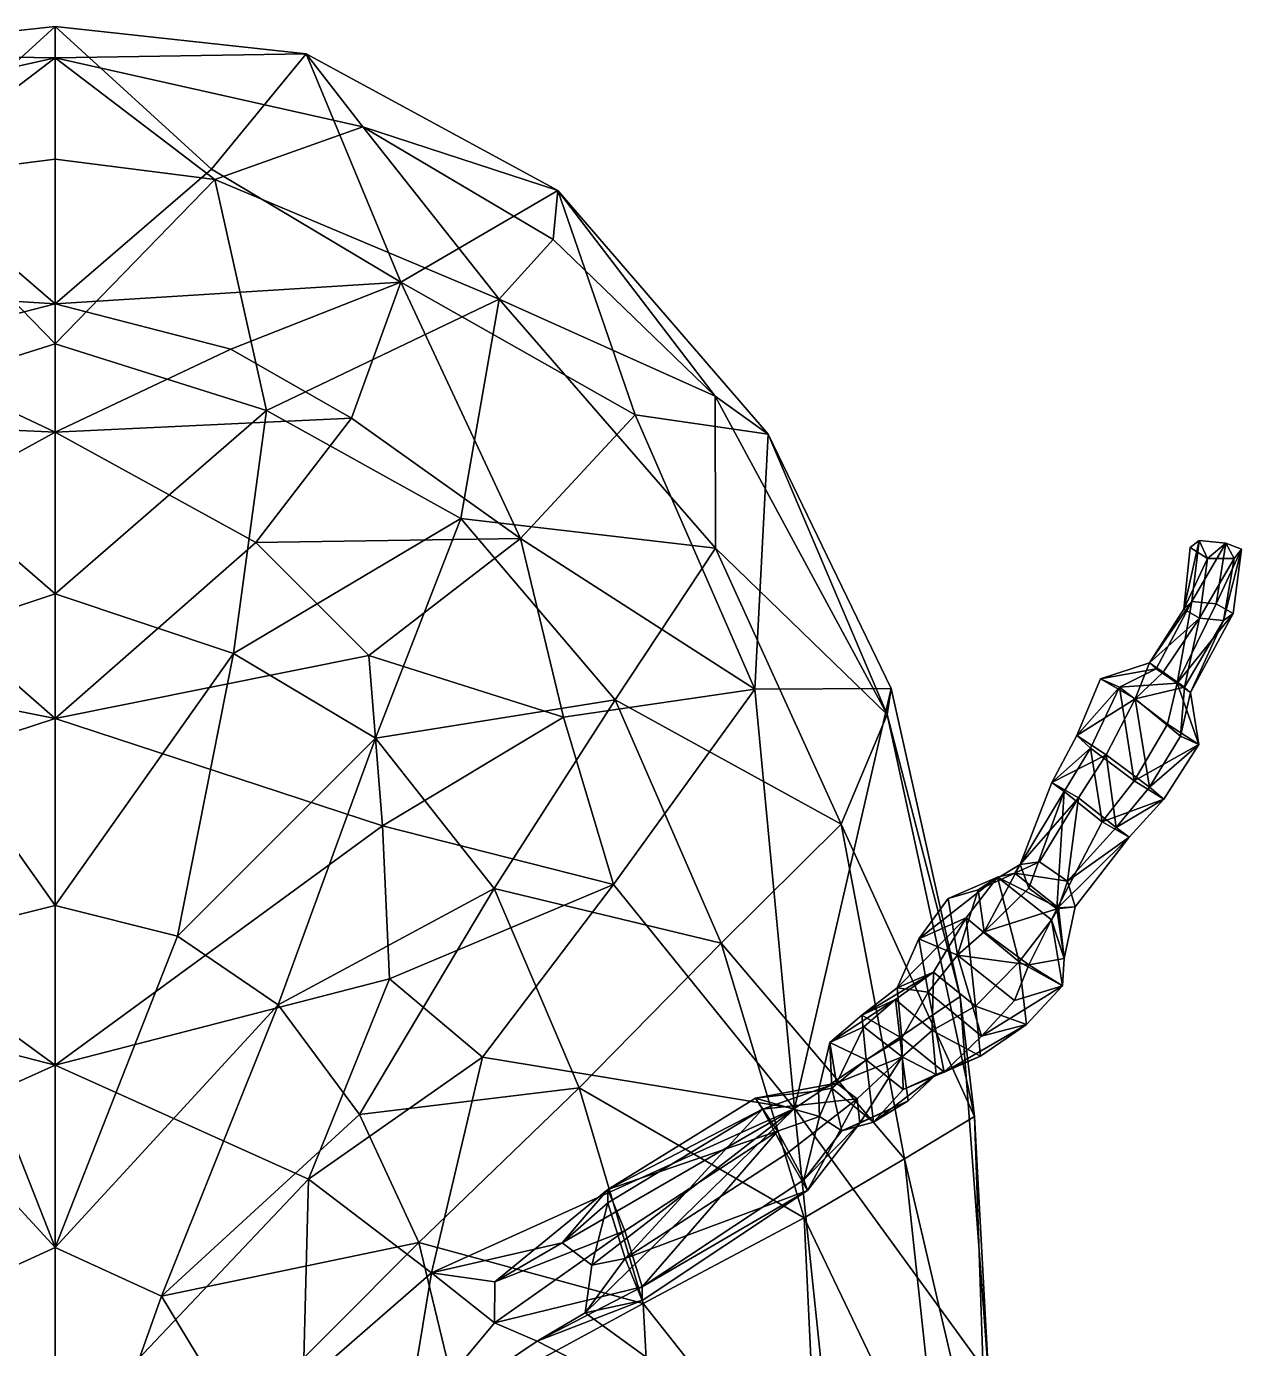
# Model space of a CAD drawing. Extents: x -0.0029 to 0.0029, y -0.00342 to 0.00268.
# Drawn here: x -0.000058 to 0.002407, y -0.000003 to 0.00268 of the extents above; entities that cross this region are included whole.
import ezdxf

# ---------------------------------------------------------------- set-up
doc = ezdxf.new("R2010")
doc.units = 0
doc.layers.add('LADYBUG$LWO', color=1, linetype='CONTINUOUS')

msp = doc.modelspace()

# ---------------------------------------------------------------- linework, layer by layer
at = {"layer": 'LADYBUG$LWO'}
for points in [[(-0.0005094, 0.0026245, 0.0009036), (0, 0.0026801, 0.0008863), (-0.0003177, 0.0023904, 0.0009832)], [(0, 0.0026801, 0.0008863), (-0.0005094, 0.0026245, 0.0009036), (0, 0.0026162, 0.0011837)], [(0, 0.0026801, 0.0008863), (0, 0.0021171, 0.0009057), (-0.0003177, 0.0023904, 0.0009832)], [(0, 0.0021171, 0.0009057), (0, 0.0026801, 0.0008863), (0.0003177, 0.0023904, 0.0009832)], [(0, 0.0026801, 0.0008863), (0.0005094, 0.0026245, 0.0009036), (0.0003177, 0.0023904, 0.0009832)], [(0.0005094, 0.0026245, 0.0009036), (0, 0.0026801, 0.0008863), (0, 0.0026162, 0.0011837)], [(-0.0006245, 0.0024766, 0.0012456), (0, 0.0026162, 0.0011837), (-0.0005094, 0.0026245, 0.0009036)], [(-0.0006245, 0.0024766, 0.0012456), (-0.0003241, 0.0023692, 0.0017057), (0, 0.0026162, 0.0011837)], [(0, 0.002411, 0.0017211), (0, 0.0026162, 0.0011837), (-0.0003241, 0.0023692, 0.0017057)], [(0, 0.0026162, 0.0011837), (0.0006245, 0.0024766, 0.0012456), (0.0005094, 0.0026245, 0.0009036)], [(0.0003241, 0.0023692, 0.0017057), (0.0006245, 0.0024766, 0.0012456), (0, 0.0026162, 0.0011837)], [(0, 0.0026162, 0.0011837), (0, 0.002411, 0.0017211), (0.0003241, 0.0023692, 0.0017057)], [(0.0007017, 0.0021613, 0.0009572), (0.0003177, 0.0023904, 0.0009832), (0.0005094, 0.0026245, 0.0009036)], [(0.0005094, 0.0026245, 0.0009036), (0.0010202, 0.0023471, 0.0009144), (0.0007017, 0.0021613, 0.0009572)], [(0.0010202, 0.0023471, 0.0009144), (0.0005094, 0.0026245, 0.0009036), (0.0006245, 0.0024766, 0.0012456)], [(0.0006245, 0.0024766, 0.0012456), (0.0003241, 0.0023692, 0.0017057), (0.0009014, 0.0021263, 0.0016644)], [(0.0006245, 0.0024766, 0.0012456), (0.001011, 0.0022476, 0.0012274), (0.0010202, 0.0023471, 0.0009144)], [(0.0009014, 0.0021263, 0.0016644), (0.001011, 0.0022476, 0.0012274), (0.0006245, 0.0024766, 0.0012456)], [(-0.0007017, 0.0021613, 0.0009572), (-0.0003177, 0.0023904, 0.0009832), (0, 0.0021171, 0.0009057)], [(0, 0.0020357, 0.0021591), (0, 0.002411, 0.0017211), (-0.0003241, 0.0023692, 0.0017057)], [(0, 0.002411, 0.0017211), (0, 0.0020357, 0.0021591), (0.0003241, 0.0023692, 0.0017057)], [(0.0003177, 0.0023904, 0.0009832), (0.0007017, 0.0021613, 0.0009572), (0, 0.0021171, 0.0009057)], [(-0.0004288, 0.0019008, 0.0021288), (0, 0.0020357, 0.0021591), (-0.0003241, 0.0023692, 0.0017057)], [(0, 0.0020357, 0.0021591), (0.0004288, 0.0019008, 0.0021288), (0.0003241, 0.0023692, 0.0017057)], [(0.0003241, 0.0023692, 0.0017057), (0.0004288, 0.0019008, 0.0021288), (0.0009014, 0.0021263, 0.0016644)], [(0.0011773, 0.001892, 0.000968), (0.0007017, 0.0021613, 0.0009572), (0.0010202, 0.0023471, 0.0009144)], [(0.0010202, 0.0023471, 0.0009144), (0.001011, 0.0022476, 0.0012274), (0.0013392, 0.0019298, 0.0012749)], [(0.0010202, 0.0023471, 0.0009144), (0.0014467, 0.0018528, 0.0009215), (0.0011773, 0.001892, 0.000968)], [(0.0014467, 0.0018528, 0.0009215), (0.0010202, 0.0023471, 0.0009144), (0.0013392, 0.0019298, 0.0012749)], [(0.001011, 0.0022476, 0.0012274), (0.0009014, 0.0021263, 0.0016644), (0.0013392, 0.0019298, 0.0012749)], [(-0.0007017, 0.0021613, 0.0009572), (0, 0.0021171, 0.0009057), (-0.000357, 0.0020252, 0.0008977)], [(0, 0.0021171, 0.0009057), (0.0007017, 0.0021613, 0.0009572), (0.000357, 0.0020252, 0.0008977)], [(0.0006018, 0.0018851, 0.0008889), (0.000357, 0.0020252, 0.0008977), (0.0007017, 0.0021613, 0.0009572)], [(0.0007017, 0.0021613, 0.0009572), (0.0009447, 0.0016409, 0.0008817), (0.0006018, 0.0018851, 0.0008889)], [(0.0009447, 0.0016409, 0.0008817), (0.0007017, 0.0021613, 0.0009572), (0.0011773, 0.001892, 0.000968)], [(0.0004288, 0.0019008, 0.0021288), (0.0008236, 0.0016813, 0.0021131), (0.0009014, 0.0021263, 0.0016644)], [(0.0009014, 0.0021263, 0.0016644), (0.0008236, 0.0016813, 0.0021131), (0.0013398, 0.0016215, 0.0016966)], [(0.0009014, 0.0021263, 0.0016644), (0.0013398, 0.0016215, 0.0016966), (0.0013392, 0.0019298, 0.0012749)], [(-0.000357, 0.0020252, 0.0008977), (0, 0.0021171, 0.0009057), (0, 0.0018564, 0.0008261)], [(0, 0.0021171, 0.0009057), (0.000357, 0.0020252, 0.0008977), (0, 0.0018564, 0.0008261)], [(-0.0006018, 0.0018851, 0.0008889), (-0.000357, 0.0020252, 0.0008977), (0, 0.0018564, 0.0008261)], [(0, 0.0015287, 0.00242), (0, 0.0020357, 0.0021591), (-0.0004288, 0.0019008, 0.0021288)], [(0, 0.0020357, 0.0021591), (0, 0.0015287, 0.00242), (0.0004288, 0.0019008, 0.0021288)], [(0.000357, 0.0020252, 0.0008977), (0.0006018, 0.0018851, 0.0008889), (0, 0.0018564, 0.0008261)], [(0.0014467, 0.0018528, 0.0009215), (0.0013392, 0.0019298, 0.0012749), (0.0016881, 0.0012837, 0.0012803)], [(0.0013392, 0.0019298, 0.0012749), (0.0013398, 0.0016215, 0.0016966), (0.0016881, 0.0012837, 0.0012803)], [(0, 0.0018564, 0.0008261), (-0.0004072, 0.0016325, 0.0008099), (-0.0006018, 0.0018851, 0.0008889)], [(-0.0003623, 0.0014074, 0.0023997), (0, 0.0015287, 0.00242), (-0.0004288, 0.0019008, 0.0021288)], [(0, 0.0015287, 0.00242), (0.0003623, 0.0014074, 0.0023997), (0.0004288, 0.0019008, 0.0021288)], [(0.0004072, 0.0016325, 0.0008099), (0, 0.0018564, 0.0008261), (0.0006018, 0.0018851, 0.0008889)], [(0.0004288, 0.0019008, 0.0021288), (0.0003623, 0.0014074, 0.0023997), (0.0008236, 0.0016813, 0.0021131)], [(0.0004072, 0.0016325, 0.0008099), (0.0006018, 0.0018851, 0.0008889), (0.0009447, 0.0016409, 0.0008817)], [(0.0009447, 0.0016409, 0.0008817), (0.0011773, 0.001892, 0.000968), (0.00142, 0.0013354, 0.0009324)], [(0.00142, 0.0013354, 0.0009324), (0.0011773, 0.001892, 0.000968), (0.0014467, 0.0018528, 0.0009215)], [(0, 0.0018564, 0.0008261), (0, 0.0012755, 0.0007422), (-0.0004072, 0.0016325, 0.0008099)], [(0, 0.0012755, 0.0007422), (0, 0.0018564, 0.0008261), (0.0004072, 0.0016325, 0.0008099)], [(0.0014467, 0.0018528, 0.0009215), (0.0016967, 0.0013367, 0.0008997), (0.00142, 0.0013354, 0.0009324)], [(0.0016967, 0.0013367, 0.0008997), (0.0014467, 0.0018528, 0.0009215), (0.0016881, 0.0012837, 0.0012803)], [(0.0003623, 0.0014074, 0.0023997), (0.0006502, 0.0012357, 0.0023851), (0.0008236, 0.0016813, 0.0021131)], [(0.0008236, 0.0016813, 0.0021131), (0.0006502, 0.0012357, 0.0023851), (0.0011367, 0.0013135, 0.0020855)], [(0.0008236, 0.0016813, 0.0021131), (0.0011367, 0.0013135, 0.0020855), (0.0013398, 0.0016215, 0.0016966)], [(0.0006369, 0.0014032, 0.0007977), (0.0004072, 0.0016325, 0.0008099), (0.0009447, 0.0016409, 0.0008817)], [(0.0006369, 0.0014032, 0.0007977), (0.0009447, 0.0016409, 0.0008817), (0.0010313, 0.001278, 0.000831)], [(0.00142, 0.0013354, 0.0009324), (0.0010313, 0.001278, 0.000831), (0.0009447, 0.0016409, 0.0008817)], [(-0.0006369, 0.0014032, 0.0007977), (-0.0004072, 0.0016325, 0.0008099), (0, 0.0012755, 0.0007422)], [(0.0004072, 0.0016325, 0.0008099), (0.0006369, 0.0014032, 0.0007977), (0, 0.0012755, 0.0007422)], [(0.0013398, 0.0016215, 0.0016966), (0.0011367, 0.0013135, 0.0020855), (0.0015949, 0.0010614, 0.0016717)], [(0.0013398, 0.0016215, 0.0016966), (0.0015949, 0.0010614, 0.0016717), (0.0016881, 0.0012837, 0.0012803)], [(0.0023216, 0.0016367, 0.0001078), (0.0023064, 0.0015127, 0.000065), (0.0022901, 0.0014976, 0.0001132)], [(0.0022901, 0.0014976, 0.0001132), (0.0023032, 0.0016229, 0.0001625), (0.0023216, 0.0016367, 0.0001078)], [(0.002338, 0.0016001, 0.000205), (0.0023032, 0.0016229, 0.0001625), (0.0022901, 0.0014976, 0.0001132)], [(0.0023216, 0.0016367, 0.0001078), (0.0023032, 0.0016229, 0.0001625), (0.002338, 0.0016001, 0.000205)], [(0.0023064, 0.0015127, 0.000065), (0.0023216, 0.0016367, 0.0001078), (0.0023757, 0.0016311, 0.0000953)], [(0.0023757, 0.0016311, 0.0000953), (0.0023557, 0.0015084, 0.0000522), (0.0023064, 0.0015127, 0.000065)], [(0.0023757, 0.0016311, 0.0000953), (0.0023216, 0.0016367, 0.0001078), (0.002338, 0.0016001, 0.000205)], [(0.0023757, 0.0016311, 0.0000953), (0.002338, 0.0016001, 0.000205), (0.0023922, 0.0016, 0.0001901)], [(0.0023557, 0.0015084, 0.0000522), (0.0023757, 0.0016311, 0.0000953), (0.0024073, 0.0016191, 0.0001407)], [(0.0024073, 0.0016191, 0.0001407), (0.0023902, 0.0014888, 0.0000923), (0.0023557, 0.0015084, 0.0000522)], [(0.0024073, 0.0016191, 0.0001407), (0.0023922, 0.0016, 0.0001901), (0.002371, 0.0014741, 0.0001417)], [(0.0023902, 0.0014888, 0.0000923), (0.0024073, 0.0016191, 0.0001407), (0.002371, 0.0014741, 0.0001417)], [(0.0024073, 0.0016191, 0.0001407), (0.0023757, 0.0016311, 0.0000953), (0.0023922, 0.0016, 0.0001901)], [(0.0023219, 0.0014791, 0.0001509), (0.002338, 0.0016001, 0.000205), (0.0022901, 0.0014976, 0.0001132)], [(0.0023922, 0.0016, 0.0001901), (0.002338, 0.0016001, 0.000205), (0.0023219, 0.0014791, 0.0001509)], [(0.002371, 0.0014741, 0.0001417), (0.0023922, 0.0016, 0.0001901), (0.0023219, 0.0014791, 0.0001509)], [(0, 0.000896, 0.0025887), (0, 0.0015287, 0.00242), (-0.0003623, 0.0014074, 0.0023997)], [(0, 0.0015287, 0.00242), (0, 0.000896, 0.0025887), (0.0003623, 0.0014074, 0.0023997)], [(0.0023064, 0.0015127, 0.000065), (0.0022339, 0.0013761, 0.0000461), (0.0022203, 0.0013888, 0.0000978)], [(0.0022203, 0.0013888, 0.0000978), (0.0022901, 0.0014976, 0.0001132), (0.0023064, 0.0015127, 0.000065)], [(0.0022339, 0.0013761, 0.0000461), (0.0023064, 0.0015127, 0.000065), (0.0022765, 0.0013471, 0.0000387)], [(0.0023064, 0.0015127, 0.000065), (0.0023557, 0.0015084, 0.0000522), (0.0022765, 0.0013471, 0.0000387)], [(0.0022765, 0.0013471, 0.0000387), (0.0023557, 0.0015084, 0.0000522), (0.0023902, 0.0014888, 0.0000923)], [(0.0023219, 0.0014791, 0.0001509), (0.0022901, 0.0014976, 0.0001132), (0.0022203, 0.0013888, 0.0000978)], [(0.0022483, 0.0013698, 0.0001414), (0.0023219, 0.0014791, 0.0001509), (0.0022203, 0.0013888, 0.0000978)], [(0.0023219, 0.0014791, 0.0001509), (0.0022483, 0.0013698, 0.0001414), (0.0022917, 0.0013389, 0.0001312)], [(0.0023902, 0.0014888, 0.0000923), (0.0023038, 0.0013285, 0.0000789), (0.0022765, 0.0013471, 0.0000387)], [(0.0022917, 0.0013389, 0.0001312), (0.002371, 0.0014741, 0.0001417), (0.0023219, 0.0014791, 0.0001509)], [(0.0023038, 0.0013285, 0.0000789), (0.0023902, 0.0014888, 0.0000923), (0.002371, 0.0014741, 0.0001417)], [(0.002371, 0.0014741, 0.0001417), (0.0022917, 0.0013389, 0.0001312), (0.0023038, 0.0013285, 0.0000789)], [(-0.0006647, 0.0010576, 0.000758), (-0.0006369, 0.0014032, 0.0007977), (0, 0.0012755, 0.0007422)], [(-0.0002488, 0.0008338, 0.0025715), (0, 0.000896, 0.0025887), (-0.0003623, 0.0014074, 0.0023997)], [(0, 0.000896, 0.0025887), (0.0002488, 0.0008338, 0.0025715), (0.0003623, 0.0014074, 0.0023997)], [(0.0006369, 0.0014032, 0.0007977), (0.0006647, 0.0010576, 0.000758), (0, 0.0012755, 0.0007422)], [(0.0003623, 0.0014074, 0.0023997), (0.0002488, 0.0008338, 0.0025715), (0.0006502, 0.0012357, 0.0023851)], [(0.0006647, 0.0010576, 0.000758), (0.0006369, 0.0014032, 0.0007977), (0.0010313, 0.001278, 0.000831)], [(0.0022203, 0.0013888, 0.0000978), (0.0021208, 0.0013559, 0.0001155), (0.0021913, 0.0013155, 0.0002083)], [(0.0021208, 0.0013559, 0.0001155), (0.0022203, 0.0013888, 0.0000978), (0.0022339, 0.0013761, 0.0000461)], [(0.0022339, 0.0013761, 0.0000461), (0.0021594, 0.0013388), (0.0021208, 0.0013559, 0.0001155)], [(0.0021594, 0.0013388), (0.0022339, 0.0013761, 0.0000461), (0.0022765, 0.0013471, 0.0000387)], [(0.0021913, 0.0013155, 0.0002083), (0.0022483, 0.0013698, 0.0001414), (0.0022203, 0.0013888, 0.0000978)], [(0.0022917, 0.0013389, 0.0001312), (0.0022483, 0.0013698, 0.0001414), (0.0021913, 0.0013155, 0.0002083)], [(0.0021913, 0.0013155, 0.0002083), (0.0021208, 0.0013559, 0.0001155), (0.0020734, 0.0012409, 0.0001058)], [(0.0020734, 0.0012409, 0.0001058), (0.0021208, 0.0013559, 0.0001155), (0.0021594, 0.0013388)], [(0.0022765, 0.0013471, 0.0000387), (0.0022568, 0.001264), (0.0021594, 0.0013388)], [(0.0022568, 0.001264), (0.0022765, 0.0013471, 0.0000387), (0.0023209, 0.001223, 0.0000759)], [(0.0022765, 0.0013471, 0.0000387), (0.0023038, 0.0013285, 0.0000789), (0.0023209, 0.001223, 0.0000759)], [(0.0011333, 0.0009386, 0.0008161), (0.0010313, 0.001278, 0.000831), (0.00142, 0.0013354, 0.0009324)], [(0.0011333, 0.0009386, 0.0008161), (0.00142, 0.0013354, 0.0009324), (0.0015005, 0.0004842, 0.00091)], [(0.0015005, 0.0004842, 0.00091), (0.00142, 0.0013354, 0.0009324), (0.0016967, 0.0013367, 0.0008997)], [(0.0016967, 0.0013367, 0.0008997), (0.0018363, 0.0007111, 0.000952), (0.0015005, 0.0004842, 0.00091)], [(0.0018363, 0.0007111, 0.000952), (0.0016967, 0.0013367, 0.0008997), (0.0016881, 0.0012837, 0.0012803)], [(0.0021594, 0.0013388), (0.0021007, 0.0012154), (0.0020734, 0.0012409, 0.0001058)], [(0.0021329, 0.0012016, 0.0001962), (0.0021913, 0.0013155, 0.0002083), (0.0020734, 0.0012409, 0.0001058)], [(0.0021007, 0.0012154), (0.0021594, 0.0013388), (0.0021895, 0.001149)], [(0.0021913, 0.0013155, 0.0002083), (0.0021329, 0.0012016, 0.0001962), (0.0022203, 0.0011359, 0.0001779)], [(0.0021594, 0.0013388), (0.0022568, 0.001264), (0.0021895, 0.001149)], [(0.0022836, 0.0012396, 0.0001957), (0.0022917, 0.0013389, 0.0001312), (0.0021913, 0.0013155, 0.0002083)], [(0.0022203, 0.0011359, 0.0001779), (0.0022836, 0.0012396, 0.0001957), (0.0021913, 0.0013155, 0.0002083)], [(0.0023038, 0.0013285, 0.0000789), (0.0022917, 0.0013389, 0.0001312), (0.0022836, 0.0012396, 0.0001957)], [(0.0023209, 0.001223, 0.0000759), (0.0023038, 0.0013285, 0.0000789), (0.0022836, 0.0012396, 0.0001957)], [(0.0006502, 0.0012357, 0.0023851), (0.0008907, 0.0009302, 0.0023613), (0.0011367, 0.0013135, 0.0020855)], [(0.0011367, 0.0013135, 0.0020855), (0.0008907, 0.0009302, 0.0023613), (0.0013514, 0.0008195, 0.0020533)], [(0.0011367, 0.0013135, 0.0020855), (0.0013514, 0.0008195, 0.0020533), (0.0015949, 0.0010614, 0.0016717)], [(0, 0.0012755, 0.0007422), (0, 0.0005717, 0.0006749), (-0.0006647, 0.0010576, 0.000758)], [(0, 0.0005717, 0.0006749), (0, 0.0012755, 0.0007422), (0.0006647, 0.0010576, 0.000758)], [(0.0011333, 0.0009386, 0.0008161), (0.0006647, 0.0010576, 0.000758), (0.0010313, 0.001278, 0.000831)], [(0.0016881, 0.0012837, 0.0012803), (0.0015949, 0.0010614, 0.0016717), (0.0018652, 0.000468, 0.001319)], [(0.0016881, 0.0012837, 0.0012803), (0.0018652, 0.000468, 0.001319), (0.0018363, 0.0007111, 0.000952)], [(0.0021895, 0.001149), (0.0022568, 0.001264), (0.0023209, 0.001223, 0.0000759)], [(0.0002488, 0.0008338, 0.0025715), (0.0004526, 0.0006946, 0.0025648), (0.0006502, 0.0012357, 0.0023851)], [(0.0006502, 0.0012357, 0.0023851), (0.0004526, 0.0006946, 0.0025648), (0.0008907, 0.0009302, 0.0023613)], [(0.0021329, 0.0012016, 0.0001962), (0.0020734, 0.0012409, 0.0001058), (0.0020221, 0.0011458, 0.0001013)], [(0.0020221, 0.0011458, 0.0001013), (0.0020734, 0.0012409, 0.0001058), (0.0021007, 0.0012154)], [(0.0023209, 0.001223, 0.0000759), (0.0022836, 0.0012396, 0.0001957), (0.0022203, 0.0011359, 0.0001779)], [(0.0021007, 0.0012154), (0.0020476, 0.0011271), (0.0020221, 0.0011458, 0.0001013)], [(0.0020476, 0.0011271), (0.0021007, 0.0012154), (0.0021248, 0.0010655)], [(0.0021007, 0.0012154), (0.0021895, 0.001149), (0.0021248, 0.0010655)], [(0.0023209, 0.001223, 0.0000759), (0.0022495, 0.0011115, 0.0000715), (0.0021895, 0.001149)], [(0.0022495, 0.0011115, 0.0000715), (0.0023209, 0.001223, 0.0000759), (0.0022203, 0.0011359, 0.0001779)], [(0.0020765, 0.0011144, 0.0001822), (0.0021329, 0.0012016, 0.0001962), (0.0020221, 0.0011458, 0.0001013)], [(0.0021329, 0.0012016, 0.0001962), (0.0020765, 0.0011144, 0.0001822), (0.0021528, 0.0010543, 0.0001654)], [(0.0021528, 0.0010543, 0.0001654), (0.0022203, 0.0011359, 0.0001779), (0.0021329, 0.0012016, 0.0001962)], [(0.0020765, 0.0011144, 0.0001822), (0.0020221, 0.0011458, 0.0001013), (0.0019582, 0.0009791, 0.0000951)], [(0.0019582, 0.0009791, 0.0000951), (0.0020221, 0.0011458, 0.0001013), (0.0020476, 0.0011271)], [(0.0020476, 0.0011271), (0.0019756, 0.0009309, 0.0000396), (0.0019582, 0.0009791, 0.0000951)], [(0.0019756, 0.0009309, 0.0000396), (0.0020476, 0.0011271), (0.0020326, 0.0008892, 0.0000482)], [(0.0020476, 0.0011271), (0.0021248, 0.0010655), (0.0020326, 0.0008892, 0.0000482)], [(0.0021248, 0.0010655), (0.0021895, 0.001149), (0.0022495, 0.0011115, 0.0000715)], [(0.0022495, 0.0011115, 0.0000715), (0.0022203, 0.0011359, 0.0001779), (0.0021528, 0.0010543, 0.0001654)], [(0.0019976, 0.0009847, 0.0001555), (0.0020765, 0.0011144, 0.0001822), (0.0019582, 0.0009791, 0.0000951)], [(0.0020765, 0.0011144, 0.0001822), (0.0019976, 0.0009847, 0.0001555), (0.002054, 0.0009455, 0.0001627)], [(0.002054, 0.0009455, 0.0001627), (0.0021528, 0.0010543, 0.0001654), (0.0020765, 0.0011144, 0.0001822)], [(0.0022495, 0.0011115, 0.0000715), (0.0021796, 0.0010347, 0.0000691), (0.0021248, 0.0010655)], [(0.0021796, 0.0010347, 0.0000691), (0.0022495, 0.0011115, 0.0000715), (0.0021528, 0.0010543, 0.0001654)], [(-0.0006788, 0.0007473, 0.0007353), (-0.0006647, 0.0010576, 0.000758), (0, 0.0005717, 0.0006749)], [(0.0006647, 0.0010576, 0.000758), (0.0006788, 0.0007473, 0.0007353), (0, 0.0005717, 0.0006749)], [(0.0006788, 0.0007473, 0.0007353), (0.0006647, 0.0010576, 0.000758), (0.0011333, 0.0009386, 0.0008161)], [(0.0015949, 0.0010614, 0.0016717), (0.0013514, 0.0008195, 0.0020533), (0.0017234, 0.0003817, 0.0016598)], [(0.0015949, 0.0010614, 0.0016717), (0.0017234, 0.0003817, 0.0016598), (0.0018652, 0.000468, 0.001319)], [(0.0020326, 0.0008892, 0.0000482), (0.0021248, 0.0010655), (0.0021796, 0.0010347, 0.0000691)], [(0.0021796, 0.0010347, 0.0000691), (0.0021528, 0.0010543, 0.0001654), (0.002054, 0.0009455, 0.0001627)], [(0.0021796, 0.0010347, 0.0000691), (0.0020697, 0.0008932, 0.0001094), (0.0020326, 0.0008892, 0.0000482)], [(0.0020697, 0.0008932, 0.0001094), (0.0021796, 0.0010347, 0.0000691), (0.002054, 0.0009455, 0.0001627)], [(0.0019582, 0.0009791, 0.0000951), (0.0018729, 0.0009281, 0.0001412), (0.0019473, 0.0009618, 0.0002229)], [(0.0018729, 0.0009281, 0.0001412), (0.0019582, 0.0009791, 0.0000951), (0.0018851, 0.0008423, 0.0000957)], [(0.0019582, 0.0009791, 0.0000951), (0.0019756, 0.0009309, 0.0000396), (0.0018851, 0.0008423, 0.0000957)], [(0.002054, 0.0009455, 0.0001627), (0.0019976, 0.0009847, 0.0001555), (0.0019473, 0.0009618, 0.0002229)], [(0.0019473, 0.0009618, 0.0002229), (0.0019976, 0.0009847, 0.0001555), (0.0019582, 0.0009791, 0.0000951)], [(0.0019119, 0.0009536, 0.0002931), (0.0018123, 0.0009101, 0.0001868), (0.0017523, 0.0008282, 0.0002904)], [(0.0018485, 0.0008713, 0.0003908), (0.0019119, 0.0009536, 0.0002931), (0.0017523, 0.0008282, 0.0002904)], [(0.0018729, 0.0009281, 0.0001412), (0.0018123, 0.0009101, 0.0001868), (0.0019119, 0.0009536, 0.0002931)], [(0.0019119, 0.0009536, 0.0002931), (0.0018485, 0.0008713, 0.0003908), (0.0019563, 0.0007816, 0.0004201)], [(0.0019119, 0.0009536, 0.0002931), (0.0019473, 0.0009618, 0.0002229), (0.0018729, 0.0009281, 0.0001412)], [(0.0020359, 0.0008912, 0.0002444), (0.0019473, 0.0009618, 0.0002229), (0.0019119, 0.0009536, 0.0002931)], [(0.0019563, 0.0007816, 0.0004201), (0.0020218, 0.000867, 0.0003262), (0.0019119, 0.0009536, 0.0002931)], [(0.0020218, 0.000867, 0.0003262), (0.0020359, 0.0008912, 0.0002444), (0.0019119, 0.0009536, 0.0002931)], [(0.0020359, 0.0008912, 0.0002444), (0.002054, 0.0009455, 0.0001627), (0.0019473, 0.0009618, 0.0002229)], [(0.0020697, 0.0008932, 0.0001094), (0.002054, 0.0009455, 0.0001627), (0.0020359, 0.0008912, 0.0002444)], [(0.0004526, 0.0006946, 0.0025648), (0.0006177, 0.000472, 0.0025514), (0.0008907, 0.0009302, 0.0023613)], [(0.0008907, 0.0009302, 0.0023613), (0.0006177, 0.000472, 0.0025514), (0.0010635, 0.0005261, 0.0023295)], [(0.0008672, 0.0005884, 0.0007711), (0.0006788, 0.0007473, 0.0007353), (0.0011333, 0.0009386, 0.0008161)], [(0.0008672, 0.0005884, 0.0007711), (0.0011333, 0.0009386, 0.0008161), (0.0015005, 0.0004842, 0.00091)], [(0.0008907, 0.0009302, 0.0023613), (0.0010635, 0.0005261, 0.0023295), (0.0013514, 0.0008195, 0.0020533)], [(0.0018123, 0.0009101, 0.0001868), (0.0018729, 0.0009281, 0.0001412), (0.0018313, 0.0007952, 0.0001216)], [(0.0018729, 0.0009281, 0.0001412), (0.0018851, 0.0008423, 0.0000957), (0.0018313, 0.0007952, 0.0001216)], [(0.0018851, 0.0008423, 0.0000957), (0.0019756, 0.0009309, 0.0000396), (0.0020326, 0.0008892, 0.0000482)], [(0, 0.000896, 0.0025887), (-0.0002488, 0.0008338, 0.0025715), (0, 0.0002017, 0.0026993)], [(0.0002488, 0.0008338, 0.0025715), (0, 0.000896, 0.0025887), (0, 0.0002017, 0.0026993)], [(0.0017523, 0.0008282, 0.0002904), (0.0018123, 0.0009101, 0.0001868), (0.0018313, 0.0007952, 0.0001216)], [(0.0020326, 0.0008892, 0.0000482), (0.0019759, 0.0007756, 0.0001161), (0.0018851, 0.0008423, 0.0000957)], [(0.0019759, 0.0007756, 0.0001161), (0.0020326, 0.0008892, 0.0000482), (0.0020471, 0.0007883, 0.0001855)], [(0.0020471, 0.0007883, 0.0001855), (0.0020359, 0.0008912, 0.0002444), (0.0020218, 0.000867, 0.0003262)], [(0.0020326, 0.0008892, 0.0000482), (0.0020697, 0.0008932, 0.0001094), (0.0020471, 0.0007883, 0.0001855)], [(0.0020471, 0.0007883, 0.0001855), (0.0020697, 0.0008932, 0.0001094), (0.0020359, 0.0008912, 0.0002444)], [(0.0018485, 0.0008713, 0.0003908), (0.0017523, 0.0008282, 0.0002904), (0.0017083, 0.0007292, 0.0004191)], [(0.0017822, 0.000761, 0.0005007), (0.0018485, 0.0008713, 0.0003908), (0.0017083, 0.0007292, 0.0004191)], [(0.0018485, 0.0008713, 0.0003908), (0.0017822, 0.000761, 0.0005007), (0.0018678, 0.0006919, 0.000522)], [(0.0018678, 0.0006919, 0.000522), (0.0019563, 0.0007816, 0.0004201), (0.0018485, 0.0008713, 0.0003908)], [(0.002044, 0.0007331, 0.000246), (0.0020218, 0.000867, 0.0003262), (0.0019563, 0.0007816, 0.0004201)], [(0.002044, 0.0007331, 0.000246), (0.0020471, 0.0007883, 0.0001855), (0.0020218, 0.000867, 0.0003262)], [(0, 0.0002017, 0.0026993), (-0.0002488, 0.0008338, 0.0025715), (-0.0004526, 0.0006946, 0.0025648)], [(0.0002488, 0.0008338, 0.0025715), (0, 0.0002017, 0.0026993), (0.0004526, 0.0006946, 0.0025648)], [(0.0018313, 0.0007952, 0.0001216), (0.0018851, 0.0008423, 0.0000957), (0.0019759, 0.0007756, 0.0001161)], [(0.0013514, 0.0008195, 0.0020533), (0.0010635, 0.0005261, 0.0023295), (0.0015196, 0.000262, 0.0020334)], [(0.0013514, 0.0008195, 0.0020533), (0.0015196, 0.000262, 0.0020334), (0.0017234, 0.0003817, 0.0016598)], [(0.0017083, 0.0007292, 0.0004191), (0.0017523, 0.0008282, 0.0002904), (0.0017718, 0.0007201, 0.000227)], [(0.0018313, 0.0007952, 0.0001216), (0.0017718, 0.0007201, 0.000227), (0.0017523, 0.0008282, 0.0002904)], [(0.0017718, 0.0007201, 0.000227), (0.0018313, 0.0007952, 0.0001216), (0.0018799, 0.0006306, 0.0002576)], [(0.0018313, 0.0007952, 0.0001216), (0.0019464, 0.0007034, 0.0001497), (0.0018799, 0.0006306, 0.0002576)], [(0.0019759, 0.0007756, 0.0001161), (0.0019464, 0.0007034, 0.0001497), (0.0018313, 0.0007952, 0.0001216)], [(0.0019712, 0.0006543, 0.0003452), (0.0019563, 0.0007816, 0.0004201), (0.0018678, 0.0006919, 0.000522)], [(0.0019712, 0.0006543, 0.0003452), (0.002044, 0.0007331, 0.000246), (0.0019563, 0.0007816, 0.0004201)], [(0.0019759, 0.0007756, 0.0001161), (0.0020471, 0.0007883, 0.0001855), (0.002044, 0.0007331, 0.000246)], [(0.0017822, 0.000761, 0.0005007), (0.0017083, 0.0007292, 0.0004191), (0.001637, 0.0006734, 0.0005188)], [(0.0017052, 0.0007052, 0.0005864), (0.0017822, 0.000761, 0.0005007), (0.001637, 0.0006734, 0.0005188)], [(0.0017822, 0.000761, 0.0005007), (0.0017052, 0.0007052, 0.0005864), (0.0017795, 0.0006424, 0.0006064)], [(0.0017795, 0.0006424, 0.0006064), (0.0018678, 0.0006919, 0.000522), (0.0017822, 0.000761, 0.0005007)], [(0.0019464, 0.0007034, 0.0001497), (0.0019759, 0.0007756, 0.0001161), (0.002044, 0.0007331, 0.000246)], [(-0.000514, 0.0003406, 0.0007041), (-0.0006788, 0.0007473, 0.0007353), (0, 0.0005717, 0.0006749)], [(0.0006788, 0.0007473, 0.0007353), (0.000514, 0.0003406, 0.0007041), (0, 0.0005717, 0.0006749)], [(0.000514, 0.0003406, 0.0007041), (0.0006788, 0.0007473, 0.0007353), (0.0008672, 0.0005884, 0.0007711)], [(0.001637, 0.0006734, 0.0005188), (0.0017083, 0.0007292, 0.0004191), (0.0017181, 0.0006265, 0.0003641)], [(0.0017718, 0.0007201, 0.000227), (0.0017181, 0.0006265, 0.0003641), (0.0017083, 0.0007292, 0.0004191)], [(0.002044, 0.0007331, 0.000246), (0.0019712, 0.0006543, 0.0003452), (0.0018799, 0.0006306, 0.0002576)], [(0.0018799, 0.0006306, 0.0002576), (0.0019464, 0.0007034, 0.0001497), (0.002044, 0.0007331, 0.000246)], [(0.0015005, 0.0004842, 0.00091), (0.0018363, 0.0007111, 0.000952), (0.0018936, -0.0000575, 0.0009202)], [(0.0017052, 0.0007052, 0.0005864), (0.001637, 0.0006734, 0.0005188), (0.0015723, 0.000618, 0.0006019)], [(0.0016408, 0.00065, 0.0006743), (0.0017052, 0.0007052, 0.0005864), (0.0015723, 0.000618, 0.0006019)], [(0.0017052, 0.0007052, 0.0005864), (0.0016408, 0.00065, 0.0006743), (0.0017189, 0.0005887, 0.0006925)], [(0.0017189, 0.0005887, 0.0006925), (0.0017795, 0.0006424, 0.0006064), (0.0017052, 0.0007052, 0.0005864)], [(0.0017181, 0.0006265, 0.0003641), (0.0017718, 0.0007201, 0.000227), (0.0018037, 0.000558, 0.0003855)], [(0.0017718, 0.0007201, 0.000227), (0.0018799, 0.0006306, 0.0002576), (0.0018037, 0.000558, 0.0003855)], [(0.0018936, -0.0000575, 0.0009202), (0.0018363, 0.0007111, 0.000952), (0.0018652, 0.000468, 0.001319)], [(-0.0002162, 0.000103, 0.0026988), (0, 0.0002017, 0.0026993), (-0.0004526, 0.0006946, 0.0025648)], [(0, 0.0002017, 0.0026993), (0.0002162, 0.000103, 0.0026988), (0.0004526, 0.0006946, 0.0025648)], [(0.0004526, 0.0006946, 0.0025648), (0.0002162, 0.000103, 0.0026988), (0.0006177, 0.000472, 0.0025514)], [(0.0015723, 0.000618, 0.0006019), (0.001637, 0.0006734, 0.0005188), (0.0016455, 0.0005827, 0.0004706)], [(0.0017181, 0.0006265, 0.0003641), (0.0016455, 0.0005827, 0.0004706), (0.001637, 0.0006734, 0.0005188)], [(0.001878, 0.0005901, 0.0004655), (0.0018678, 0.0006919, 0.000522), (0.0017795, 0.0006424, 0.0006064)], [(0.001878, 0.0005901, 0.0004655), (0.0019712, 0.0006543, 0.0003452), (0.0018678, 0.0006919, 0.000522)], [(0.0015854, 0.0005355, 0.0007447), (0.0016408, 0.00065, 0.0006743), (0.0015723, 0.000618, 0.0006019)], [(0.0017189, 0.0005887, 0.0006925), (0.0016408, 0.00065, 0.0006743), (0.0015854, 0.0005355, 0.0007447)], [(0.0019712, 0.0006543, 0.0003452), (0.001878, 0.0005901, 0.0004655), (0.0018037, 0.000558, 0.0003855)], [(0.0018037, 0.000558, 0.0003855), (0.0018799, 0.0006306, 0.0002576), (0.0019712, 0.0006543, 0.0003452)], [(0.0015723, 0.000618, 0.0006019), (0.0015489, 0.0005198, 0.0007086), (0.0015854, 0.0005355, 0.0007447)], [(0.0015489, 0.0005198, 0.0007086), (0.0015723, 0.000618, 0.0006019), (0.0015763, 0.0005253, 0.0005425)], [(0.0016455, 0.0005827, 0.0004706), (0.0015763, 0.0005253, 0.0005425), (0.0015723, 0.000618, 0.0006019)], [(0.0016455, 0.0005827, 0.0004706), (0.0017181, 0.0006265, 0.0003641), (0.0017206, 0.0005223, 0.0004898)], [(0.0017181, 0.0006265, 0.0003641), (0.0018037, 0.000558, 0.0003855), (0.0017206, 0.0005223, 0.0004898)], [(0.0017875, 0.0005527, 0.0005574), (0.0017795, 0.0006424, 0.0006064), (0.0017189, 0.0005887, 0.0006925)], [(0.0017875, 0.0005527, 0.0005574), (0.001878, 0.0005901, 0.0004655), (0.0017795, 0.0006424, 0.0006064)], [(0, -0.0002028, 0.0006488), (-0.000514, 0.0003406, 0.0007041), (0, 0.0005717, 0.0006749)], [(0.000514, 0.0003406, 0.0007041), (0, -0.0002028, 0.0006488), (0, 0.0005717, 0.0006749)], [(0.0007636, 0.0001503, 0.0007601), (0.000514, 0.0003406, 0.0007041), (0.0008672, 0.0005884, 0.0007711)], [(0.0007636, 0.0001503, 0.0007601), (0.0008672, 0.0005884, 0.0007711), (0.0015005, 0.0004842, 0.00091)], [(0.0015763, 0.0005253, 0.0005425), (0.0016455, 0.0005827, 0.0004706), (0.0016608, 0.0004564, 0.000565)], [(0.0016275, 0.0005035, 0.0007537), (0.0017189, 0.0005887, 0.0006925), (0.0015854, 0.0005355, 0.0007447)], [(0.0017189, 0.0005887, 0.0006925), (0.0016275, 0.0005035, 0.0007537), (0.0016326, 0.0004542, 0.0007253)], [(0.0016326, 0.0004542, 0.0007253), (0.0017306, 0.0004995, 0.0006406), (0.0017189, 0.0005887, 0.0006925)], [(0.0016455, 0.0005827, 0.0004706), (0.0017206, 0.0005223, 0.0004898), (0.0016608, 0.0004564, 0.000565)], [(0.0017306, 0.0004995, 0.0006406), (0.0017875, 0.0005527, 0.0005574), (0.0017189, 0.0005887, 0.0006925)], [(0.001878, 0.0005901, 0.0004655), (0.0017875, 0.0005527, 0.0005574), (0.0017206, 0.0005223, 0.0004898)], [(0.0017206, 0.0005223, 0.0004898), (0.0018037, 0.000558, 0.0003855), (0.001878, 0.0005901, 0.0004655)], [(0.0017875, 0.0005527, 0.0005574), (0.0017306, 0.0004995, 0.0006406), (0.0016608, 0.0004564, 0.000565)], [(0.0016608, 0.0004564, 0.000565), (0.0017206, 0.0005223, 0.0004898), (0.0017875, 0.0005527, 0.0005574)], [(0.0006177, 0.000472, 0.0025514), (0.0007381, 0.0002119, 0.0025588), (0.0010635, 0.0005261, 0.0023295)], [(0.0010635, 0.0005261, 0.0023295), (0.0007381, 0.0002119, 0.0025588), (0.0011931, 0.0000885, 0.0023157)], [(0.0010635, 0.0005261, 0.0023295), (0.0011931, 0.0000885, 0.0023157), (0.0015196, 0.000262, 0.0020334)], [(0.0015854, 0.0005355, 0.0007447), (0.0015489, 0.0005198, 0.0007086), (0.0014211, 0.0005052, 0.0007551)], [(0.0014352, 0.0004825, 0.0008489), (0.0015854, 0.0005355, 0.0007447), (0.0014211, 0.0005052, 0.0007551)], [(0.0014211, 0.0005052, 0.0007551), (0.0015489, 0.0005198, 0.0007086), (0.0015512, 0.0004675, 0.0006818)], [(0.0016275, 0.0005035, 0.0007537), (0.0015854, 0.0005355, 0.0007447), (0.0014352, 0.0004825, 0.0008489)], [(0.0015763, 0.0005253, 0.0005425), (0.0015512, 0.0004675, 0.0006818), (0.0015489, 0.0005198, 0.0007086)], [(0.0015512, 0.0004675, 0.0006818), (0.0015763, 0.0005253, 0.0005425), (0.0015965, 0.0004385, 0.0006871)], [(0.0015763, 0.0005253, 0.0005425), (0.0016608, 0.0004564, 0.000565), (0.0015965, 0.0004385, 0.0006871)], [(0.0010289, 0.0002112, 0.0008358), (0.0007636, 0.0001503, 0.0007601), (0.0015005, 0.0004842, 0.00091)], [(0.0015005, 0.0004842, 0.00091), (0.0010894, 0.0001661, 0.0008397), (0.0010289, 0.0002112, 0.0008358)], [(0.0015005, 0.0004842, 0.00091), (0.0015823, -0.0002989, 0.0009087), (0.0010755, 0.0000696, 0.0008356)], [(0.0015005, 0.0004842, 0.00091), (0.0010755, 0.0000696, 0.0008356), (0.0010894, 0.0001661, 0.0008397)], [(0.0014352, 0.0004825, 0.0008489), (0.0014211, 0.0005052, 0.0007551), (0.0011218, 0.0003197, 0.0005952)], [(0.0011218, 0.0003197, 0.0005952), (0.0014211, 0.0005052, 0.0007551), (0.0014659, 0.0004377, 0.000678)], [(0.0015512, 0.0004675, 0.0006818), (0.0014659, 0.0004377, 0.000678), (0.0014211, 0.0005052, 0.0007551)], [(0.0014838, 0.0003918, 0.0008549), (0.0016275, 0.0005035, 0.0007537), (0.0014352, 0.0004825, 0.0008489)], [(0.0016275, 0.0005035, 0.0007537), (0.0014838, 0.0003918, 0.0008549), (0.0015264, 0.0003179, 0.0008128)], [(0.0015823, -0.0002989, 0.0009087), (0.0015005, 0.0004842, 0.00091), (0.0018936, -0.0000575, 0.0009202)], [(0.0015264, 0.0003179, 0.0008128), (0.0016326, 0.0004542, 0.0007253), (0.0016275, 0.0005035, 0.0007537)], [(0.0017306, 0.0004995, 0.0006406), (0.0016326, 0.0004542, 0.0007253), (0.0015965, 0.0004385, 0.0006871)], [(0.0015965, 0.0004385, 0.0006871), (0.0016608, 0.0004564, 0.000565), (0.0017306, 0.0004995, 0.0006406)], [(0.0006177, 0.000472, 0.0025514), (0.0002162, 0.000103, 0.0026988), (0.0007381, 0.0002119, 0.0025588)], [(0.0011219, 0.0002925, 0.000695), (0.0014352, 0.0004825, 0.0008489), (0.0011218, 0.0003197, 0.0005952)], [(0.0014352, 0.0004825, 0.0008489), (0.0011219, 0.0002925, 0.000695), (0.0011569, 0.0001794, 0.0007364)], [(0.0011569, 0.0001794, 0.0007364), (0.0014838, 0.0003918, 0.0008549), (0.0014352, 0.0004825, 0.0008489)], [(0.0014659, 0.0004377, 0.000678), (0.0015512, 0.0004675, 0.0006818), (0.0015195, 0.0003391, 0.0007162)], [(0.0015512, 0.0004675, 0.0006818), (0.0015965, 0.0004385, 0.0006871), (0.0015195, 0.0003391, 0.0007162)], [(0.0018652, 0.000468, 0.001319), (0.0017234, 0.0003817, 0.0016598), (0.0018931, -0.0003441, 0.0013288)], [(0.0018652, 0.000468, 0.001319), (0.0018931, -0.0003441, 0.0013288), (0.0018936, -0.0000575, 0.0009202)], [(0.0014659, 0.0004377, 0.000678), (0.0011563, 0.0002356, 0.0005367), (0.0011218, 0.0003197, 0.0005952)], [(0.0011563, 0.0002356, 0.0005367), (0.0014659, 0.0004377, 0.000678), (0.0011913, 0.0001223, 0.0005777)], [(0.0014659, 0.0004377, 0.000678), (0.0015195, 0.0003391, 0.0007162), (0.0011913, 0.0001223, 0.0005777)], [(0.0016326, 0.0004542, 0.0007253), (0.0015264, 0.0003179, 0.0008128), (0.0015195, 0.0003391, 0.0007162)], [(0.0015195, 0.0003391, 0.0007162), (0.0015965, 0.0004385, 0.0006871), (0.0016326, 0.0004542, 0.0007253)], [(0.0015264, 0.0003179, 0.0008128), (0.0014838, 0.0003918, 0.0008549), (0.0011569, 0.0001794, 0.0007364)], [(0.0017995, -0.0003218, 0.0016537), (0.0017234, 0.0003817, 0.0016598), (0.0015196, 0.000262, 0.0020334)], [(0.0017234, 0.0003817, 0.0016598), (0.0017995, -0.0003218, 0.0016537), (0.0018931, -0.0003441, 0.0013288)], [(-0.0005032, -0.0000761, 0.0006923), (-0.000514, 0.0003406, 0.0007041), (0, -0.0002028, 0.0006488)], [(0.000514, 0.0003406, 0.0007041), (0.0005032, -0.0000761, 0.0006923), (0, -0.0002028, 0.0006488)], [(0.0005032, -0.0000761, 0.0006923), (0.000514, 0.0003406, 0.0007041), (0.0007636, 0.0001503, 0.0007601)], [(0.0011913, 0.0001223, 0.0005777), (0.0015195, 0.0003391, 0.0007162), (0.0015264, 0.0003179, 0.0008128)], [(0.0008926, 0.000132, 0.000825), (0.0010289, 0.0002112, 0.0008358), (0.0011218, 0.0003197, 0.0005952)], [(0.0011218, 0.0003197, 0.0005952), (0.0011563, 0.0002356, 0.0005367), (0.0008926, 0.000132, 0.000825)], [(0.0010289, 0.0002112, 0.0008358), (0.0011219, 0.0002925, 0.000695), (0.0011218, 0.0003197, 0.0005952)], [(0.0011912, 0.0000946, 0.0006768), (0.0015264, 0.0003179, 0.0008128), (0.0011569, 0.0001794, 0.0007364)], [(0.0015264, 0.0003179, 0.0008128), (0.0011912, 0.0000946, 0.0006768), (0.0011913, 0.0001223, 0.0005777)], [(0.0010289, 0.0002112, 0.0008358), (0.0010894, 0.0001661, 0.0008397), (0.0011219, 0.0002925, 0.000695)], [(0.0010894, 0.0001661, 0.0008397), (0.0011569, 0.0001794, 0.0007364), (0.0011219, 0.0002925, 0.000695)], [(0.0015196, 0.000262, 0.0020334), (0.0011931, 0.0000885, 0.0023157), (0.0015494, -0.0003621, 0.0019847)], [(0.0015196, 0.000262, 0.0020334), (0.0015494, -0.0003621, 0.0019847), (0.0017995, -0.0003218, 0.0016537)], [(0.0008915, 0.0000488, 0.0008221), (0.0008926, 0.000132, 0.000825), (0.0011563, 0.0002356, 0.0005367)], [(0.0011913, 0.0001223, 0.0005777), (0.0008915, 0.0000488, 0.0008221), (0.0011563, 0.0002356, 0.0005367)], [(0, 0.0002017, 0.0026993), (-0.0002162, 0.000103, 0.0026988), (0, -0.0005037, 0.0026997)], [(0.0002162, 0.000103, 0.0026988), (0, 0.0002017, 0.0026993), (0, -0.0005037, 0.0026997)], [(0.0002162, 0.000103, 0.0026988), (0.0003724, -0.0001551, 0.0026853), (0.0007381, 0.0002119, 0.0025588)], [(0.0007381, 0.0002119, 0.0025588), (0.0003724, -0.0001551, 0.0026853), (0.0008171, -0.0001159, 0.0025381)], [(0.0007381, 0.0002119, 0.0025588), (0.0008171, -0.0001159, 0.0025381), (0.0011931, 0.0000885, 0.0023157)], [(0.0008926, 0.000132, 0.000825), (0.0007636, 0.0001503, 0.0007601), (0.0010289, 0.0002112, 0.0008358)], [(0.0010755, 0.0000696, 0.0008356), (0.0011912, 0.0000946, 0.0006768), (0.0011569, 0.0001794, 0.0007364)], [(0.0010894, 0.0001661, 0.0008397), (0.0010755, 0.0000696, 0.0008356), (0.0011569, 0.0001794, 0.0007364)], [(0.000711, -0.0001685, 0.0007376), (0.0005032, -0.0000761, 0.0006923), (0.0007636, 0.0001503, 0.0007601)], [(0.000711, -0.0001685, 0.0007376), (0.0007636, 0.0001503, 0.0007601), (0.0008915, 0.0000488, 0.0008221)], [(0.0008915, 0.0000488, 0.0008221), (0.0007636, 0.0001503, 0.0007601), (0.0008926, 0.000132, 0.000825)], [(0.0009781, 0.000012, 0.0008269), (0.0008915, 0.0000488, 0.0008221), (0.0011913, 0.0001223, 0.0005777)], [(0.0011912, 0.0000946, 0.0006768), (0.0009781, 0.000012, 0.0008269), (0.0011913, 0.0001223, 0.0005777)], [(-0.0002162, 0.000103, 0.0026988), (-0.0003724, -0.0001551, 0.0026853), (0, -0.0005037, 0.0026997)], [(0.0003724, -0.0001551, 0.0026853), (0.0002162, 0.000103, 0.0026988), (0, -0.0005037, 0.0026997)], [(0.0011931, 0.0000885, 0.0023157), (0.0008171, -0.0001159, 0.0025381), (0.0012205, -0.00041, 0.0022756)], [(0.0011912, 0.0000946, 0.0006768), (0.0010755, 0.0000696, 0.0008356), (0.0009781, 0.000012, 0.0008269)], [(0.0011931, 0.0000885, 0.0023157), (0.0012205, -0.00041, 0.0022756), (0.0015494, -0.0003621, 0.0019847)], [(0.0009781, 0.000012, 0.0008269), (0.0010755, 0.0000696, 0.0008356), (0.0015823, -0.0002989, 0.0009087)], [(0.000711, -0.0001685, 0.0007376), (0.0008915, 0.0000488, 0.0008221), (0.0009781, 0.000012, 0.0008269)], [(0.000711, -0.0001685, 0.0007376), (0.0009781, 0.000012, 0.0008269), (0.0015823, -0.0002989, 0.0009087)]]:
    msp.add_3dface(points, dxfattribs=at)

doc.saveas('drawing.dxf')
